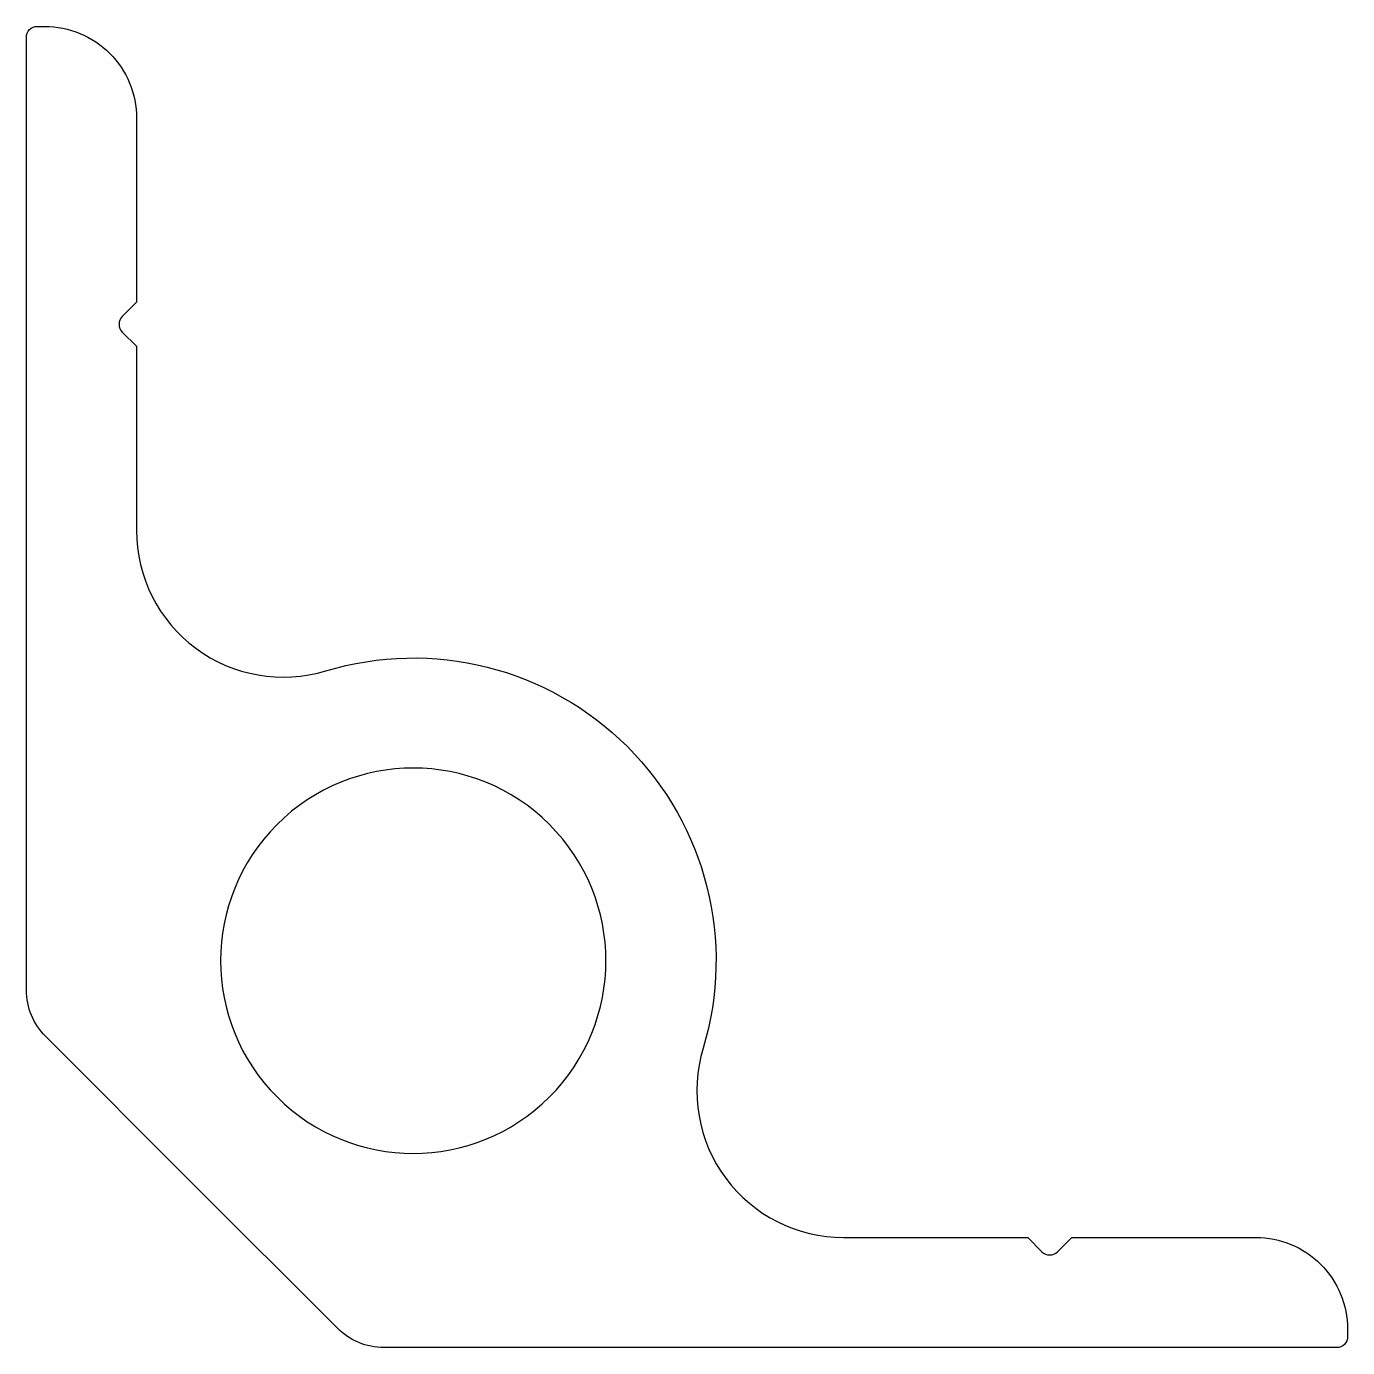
# Model space of a CAD drawing. Extents: x 160.6 to 196.6, y 205.5 to 241.5.
import ezdxf

# ---------------------------------------------------------------- set-up
doc = ezdxf.new("R2010")
doc.units = 0
doc.layers.get('0').update_dxf_attribs({"linetype": 'CONTINUOUS'})

msp = doc.modelspace()

# ---------------------------------------------------------------- linework, layer by layer
for points in [[(194.07, 208.486, -0.414214), (196.57, 205.986), (196.57, 205.786, -0.414214), (196.27, 205.486), (170.316, 205.486, -0.198912), (169.043, 206.013), (165.07, 209.986), (161.097, 213.958, -0.198912), (160.57, 215.231), (160.57, 241.186, -0.414214), (160.87, 241.486), (161.07, 241.486, -0.414214), (163.57, 238.986), (163.57, 233.97), (163.182, 233.582, 0.414214), (163.182, 233.157), (163.57, 232.77), (163.57, 227.753, 0.50295), (168.726, 223.924, -0.276387), (176.945, 221.86, -0.276387), (179.009, 213.642, 0.50295), (182.838, 208.486), (187.854, 208.486), (188.242, 208.098, 0.414214), (188.666, 208.098), (189.054, 208.486)], [(174.823, 219.739, 1), (167.399, 212.314, 1)]]:
    msp.add_lwpolyline(points, format="xyb", close=True)

doc.saveas('drawing.dxf')
